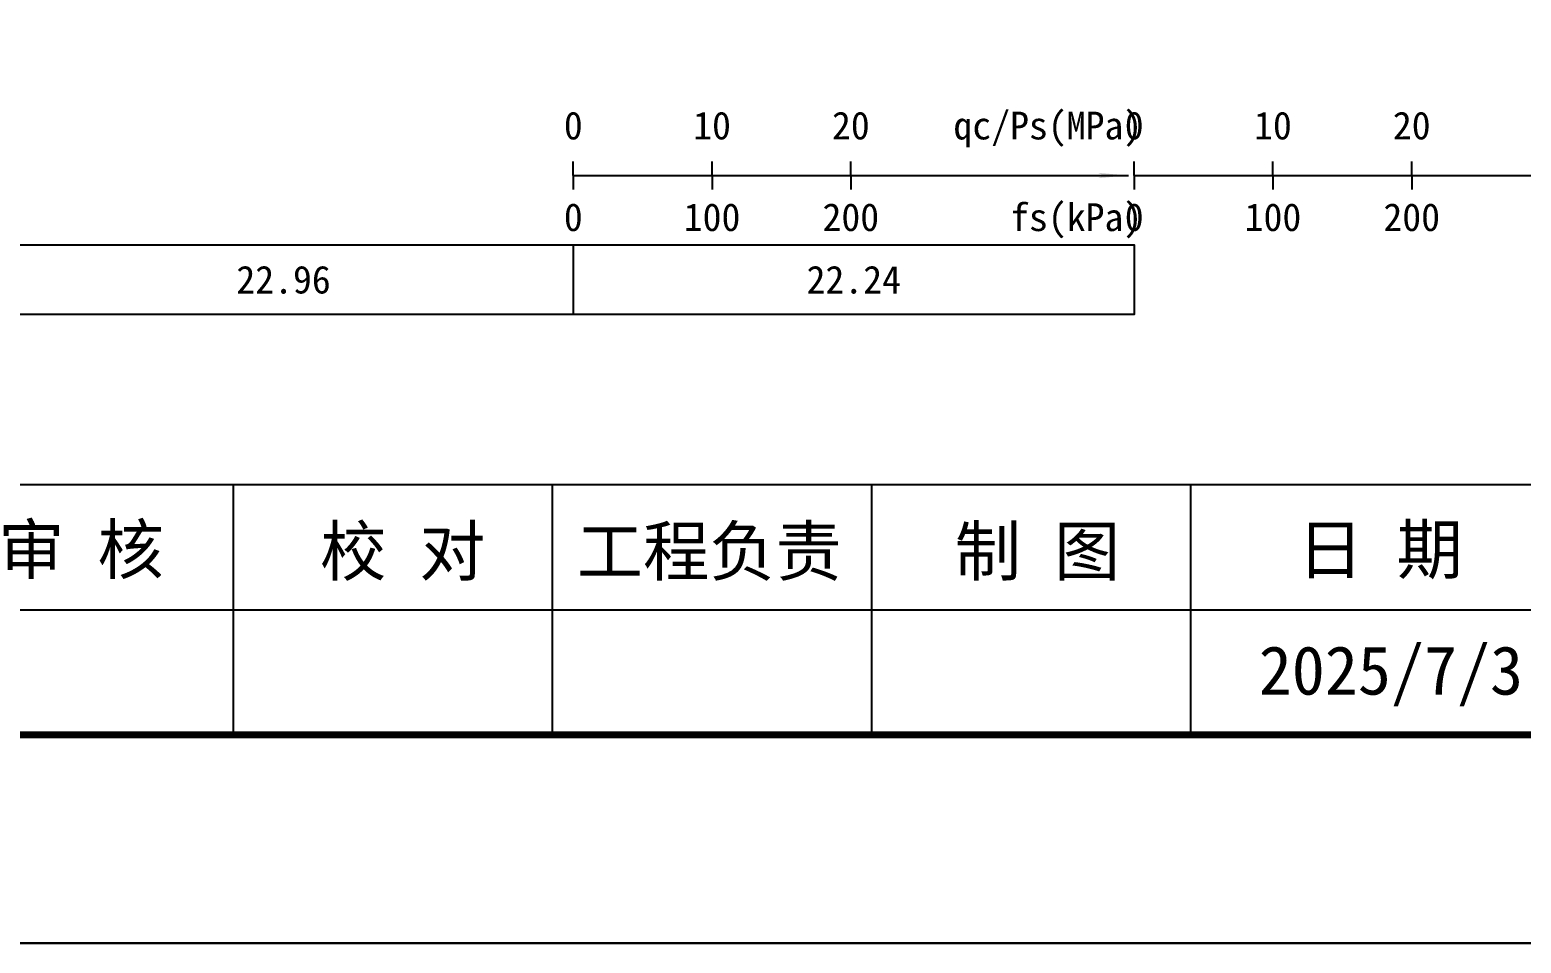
# Model space of a CAD drawing. Extents: x -37 to 3540, y -1485 to 297.
# Drawn here: x 1575.1 to 1682.5, y 0 to 65.8 of the extents above; entities that cross this region are included whole.
import ezdxf
from ezdxf.enums import TextEntityAlignment as Align

# ---------------------------------------------------------------- set-up
doc = ezdxf.new("R2010")
doc.units = 0
doc.layers.get('0').update_dxf_attribs({"linetype": 'CONTINUOUS'})
doc.layers.add('FRAME', color=7, linetype='CONTINUOUS')
doc.layers.add('RULER', color=7, linetype='CONTINUOUS')
doc.styles.add('ST', font='')
doc.styles.get('ST').set_extended_font_data('SimSun')

# ---------------------------------------------------------------- blocks, each defined once
blk = doc.blocks.new('图签_A3长')
for p, q in [((0, 18), (-380, 18)), ((-119, 0), (-119, 18)), ((-96, 0), (-96, 18)), ((-73, 0), (-73, 18)), ((-50, 0), (-50, 18)), ((-320, 9), (0, 9)), ((-380, 0), (0, 0))]:
    blk.add_line(p, q)
at = {"style": 'ST'}
for s, p in [('审 核', (-129.99, 13.36)), ('校 对', (-106.8, 13.23)), ('工程负责', (-84.71, 13.23)), ('制 图', (-61.06, 13.23)), ('日 期', (-36.37, 13.36))]:
    blk.add_text(s, height=3.5, dxfattribs=at).set_placement(p, align=Align.MIDDLE_CENTER)
for tag, p in [('01＿单位名称', (-349.98, 8.36)), ('02＿工程名称', (-271.3, 5.16)), ('04＿工程编号', (-176.51, 4.65)), ('05＿日期', (-35.59, 4.65)), ('06＿图号', (-11.16, 4.91))]:
    blk.add_attdef(tag, text='', height=3.5, dxfattribs=at).set_placement(p, align=Align.MIDDLE_CENTER)
at = {"style": 'ST', "width": 0.85}
blk.add_attdef('03＿图件名称', text='', height=3, dxfattribs=at).set_placement((-205.49, 5.05), align=Align.MIDDLE_CENTER)
blk = doc.blocks.new('Arrow')
for points in [[(-3.984779, 0.348623), (0, 0), (-3.189535, 0)], [(-3.189535, 0), (0, 0), (-3.984779, -0.348623)]]:
    blk.add_solid(points)

msp = doc.modelspace()

# ---------------------------------------------------------------- linework, layer by layer
at = {"layer": 'FRAME', "color": 245, "linetype": 'Continuous'}
msp.add_line((2063.15, 0), (1322.94, 0), dxfattribs=at)
msp.add_lwpolyline([(1308.75, 0), (1728.75, 0), (1728.75, 297), (1308.75, 297)], close=True, dxfattribs=at)
at = {"layer": 'FRAME', "linetype": 'Continuous', "const_width": 0.5}
msp.add_lwpolyline([(1328.75, 15), (1708.75, 15), (1708.75, 282), (1328.75, 282)], close=True, dxfattribs=at)
at = {"layer": 'RULER', "linetype": 'Continuous'}
for points in [[(1614.24, 55.29), (1614.24, 56.29)], [(1624.24, 55.29), (1624.24, 56.29)], [(1634.24, 55.29), (1634.24, 56.29)], [(1654.66, 55.29), (1654.66, 56.29)], [(1664.66, 55.29), (1664.66, 56.29)], [(1674.66, 55.29), (1674.66, 56.29)], [(1614.24, 55.29), (1654.24, 55.29)], [(1614.24, 55.29), (1614.24, 54.29)], [(1624.24, 55.29), (1624.24, 54.29)], [(1634.24, 55.29), (1634.24, 54.29)], [(1654.66, 55.29), (1704.66, 55.29)], [(1654.66, 55.29), (1654.66, 54.29)], [(1664.66, 55.29), (1664.66, 54.29)], [(1674.66, 55.29), (1674.66, 54.29)], [(1572.49, 50.29), (1614.24, 50.29), (1614.24, 45.29), (1572.49, 45.29)], [(1614.24, 50.29), (1654.66, 50.29), (1654.66, 45.29), (1614.24, 45.29)]]:
    msp.add_lwpolyline(points, dxfattribs=at)

# ---------------------------------------------------------------- block references
at = {"layer": 'FRAME'}
ref = msp.add_blockref('图签_A3长', (1708.75, 15), dxfattribs=at)
ref.add_attrib('05＿日期', '2025/7/3', dxfattribs={"layer": '0', "height": 3.5, "style": 'ST'}).set_placement((1673.16, 19.65), align=Align.MIDDLE_CENTER)
at = {"layer": 'RULER', "xscale": 0.55, "yscale": 0.55, "zscale": 0.55}
msp.add_blockref('Arrow', (1654.24, 55.29), dxfattribs=at)

# ---------------------------------------------------------------- texts
at = {"layer": 'RULER', "style": 'ST'}
for s, p in [('0', (1614.24, 57.29)), ('10', (1624.24, 57.29)), ('20', (1634.24, 57.29)), ('0', (1654.66, 57.29)), ('10', (1664.66, 57.29)), ('20', (1674.66, 57.29))]:
    msp.add_text(s, height=2, dxfattribs=at).set_placement(p, align=Align.BOTTOM_CENTER)
msp.add_text('qc/Ps(MPa)', height=2, dxfattribs=at).set_placement((1655.24, 57.29), align=Align.BOTTOM_RIGHT)
for s, p in [('0', (1614.24, 53.29)), ('100', (1624.24, 53.29)), ('200', (1634.24, 53.29)), ('0', (1654.66, 53.29)), ('100', (1664.66, 53.29)), ('200', (1674.66, 53.29))]:
    msp.add_text(s, height=2, dxfattribs=at).set_placement(p, align=Align.TOP_CENTER)
msp.add_text('fs(kPa)', height=2, dxfattribs=at).set_placement((1655.24, 53.29), align=Align.TOP_RIGHT)
for s, p in [('22.96', (1593.36, 47.79)), ('22.24', (1634.45, 47.79))]:
    msp.add_text(s, height=2, dxfattribs=at).set_placement(p, align=Align.MIDDLE_CENTER)

doc.saveas('drawing.dxf')
